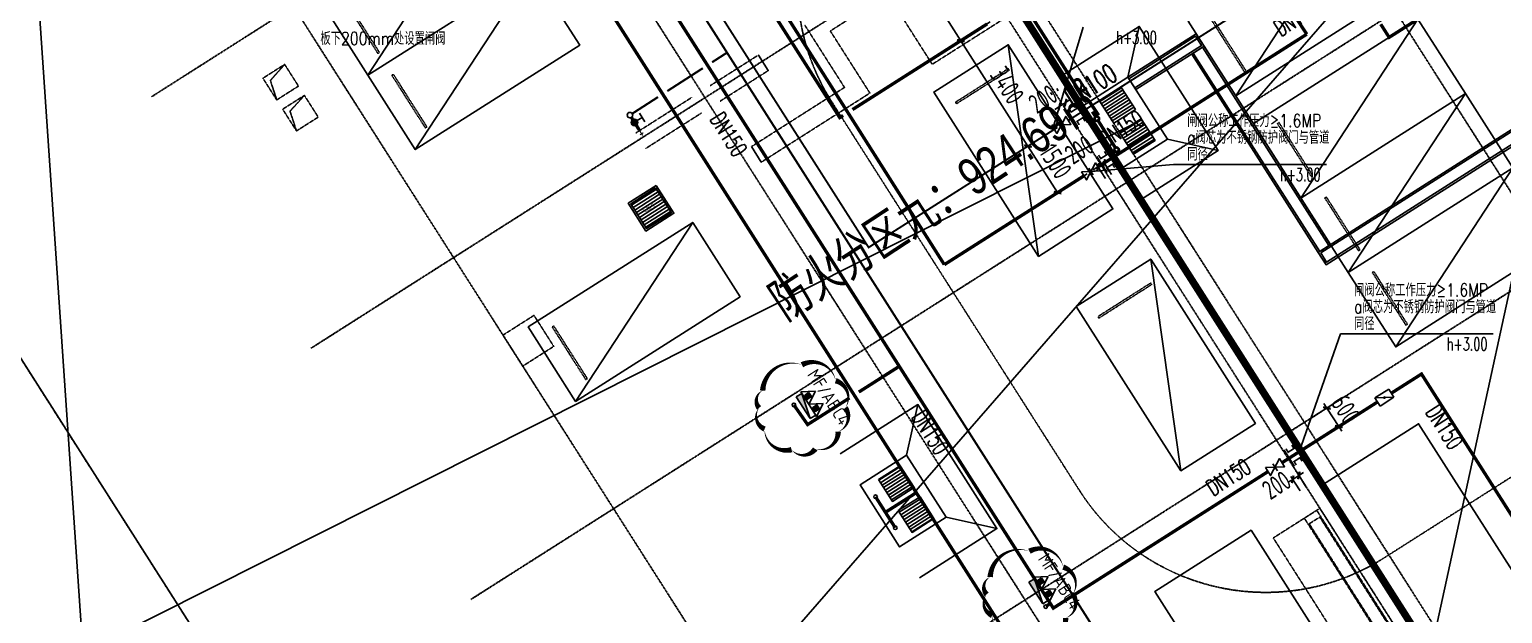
# Model space of a CAD drawing. Extents: x -1466470 to 922624, y -511729 to 590125.
# Drawn here: x -217023 to -176984, y 8589 to 24484 of the extents above; entities that cross this region are included whole.
import ezdxf

# ---------------------------------------------------------------- set-up
doc = ezdxf.new("R2010")
doc.units = 0
doc.header["$LTSCALE"] = 10
doc.header["$MEASUREMENT"] = 0
for name, pattern in [('104-1516 B2核心筒$0$DASH', [0.35, 0.25, -0.1]), ('104-1516 B2核心筒|CENTER', [2, 1.25, -0.25, 0.25, -0.25]), ('X-104 B2平面$0$ACAD_ISO04W100', [30, 24, -3, 0, -3]), ('X-104 B2平面$0$DOTE', [2.42, 2, -0.2, 0.02, -0.2]), ('X-104 B2平面$1$DASH', [0.35, 0.25, -0.1])]:
    doc.linetypes.add(name, pattern=pattern)
for name, color, linetype, plot in [('104-1516 B2核心筒$0$04-不打印_辅助线', 165, 'Continuous', False), ('DIM_MODI', 6, 'Continuous', False), ('X-104 B2平面$0$04-不打印_防火分区', 30, 'Continuous', False), ('X-104 B2平面$0$04-不打印_面积', 5, 'Continuous', False)]:
    doc.layers.add(name, color=color, linetype=linetype, plot=plot)
for name, color, linetype in [('104-1516 B2核心筒$0$A-I_车位', 9, 'Continuous'), ('104-1516 B2核心筒$0$A-I_车位-流线', 127, '104-1516 B2核心筒|CENTER'), ('104-1516 B2核心筒$0$DOOR_FIRE', 220, 'Continuous'), ('EQUIP_消火栓', 7, 'Continuous'), ('EQUIP_消防', 7, 'Continuous'), ('PIPE-中水', 122, 'TG_Z'), ('PIPE-压力废', 31, 'TG_YF'), ('PIPE-消防', 1, 'Continuous'), ('PIPE-给水', 3, 'TG_J'), ('PIPE-通气', 3, 'TG_T'), ('TEXT_消防', 7, 'Continuous'), ('TEXT_通气', 7, 'Continuous'), ('TWT_DIM', 3, 'Continuous'), ('TWT_LEAD', 3, 'Continuous'), ('VALVE_消防', 7, 'Continuous'), ('VALVE_通气', 7, 'Continuous'), ('VPIPE-压力废', 31, 'Continuous'), ('VPIPE-消防', 1, 'Continuous'), ('X-104 B2平面$0$02-TEXT_房间', 7, 'Continuous'), ('X-104 B2平面$0$A-SUR_看线', 231, 'Continuous'), ('X-104 B2平面$0$A_AXIS-轴线', 9, 'X-104 B2平面$0$DOTE'), ('X-104 B2平面$0$M-用地 红线', 20, 'X-104 B2平面$0$ACAD_ISO04W100'), ('X-104 B2平面$0$VPIPE-消防', 1, 'Continuous'), ('X-104 B2平面$0$抗爆隔墙', 151, 'Continuous'), ('X-104 B2平面$0$文字1', 7, 'Continuous'), ('X-104 B2平面$0$看线', 241, 'Continuous'), ('X-104 B2平面$0$集水坑&', 6, 'Continuous'), ('X-104 B2平面$1$集水坑&', 7, 'Continuous'), ('水-管线-给水低', 1, 'Continuous'), ('水-设备-给水', 7, 'Continuous'), ('水-阀门-给水', 7, 'Continuous')]:
    doc.layers.add(name, color=color, linetype=linetype)
doc.layers.get('X-104 B2平面$0$A-SUR_看线').off()
doc.styles.add('_TCH_DIM_T3', font='ROS1', dxfattribs={"width": 0.8, "bigfont": 'JD'})
doc.styles.add('_TWT_PIPEDN', font='SIMPLEX', dxfattribs={"width": 0.8, "height": 3.5, "bigfont": 'HZTXT'})
doc.styles.add('_TWT_SERIAL', font='COMPLEX', dxfattribs={"width": 0.8, "height": 3.5, "bigfont": 'HZTXT'})
doc.styles.get("Standard").update_dxf_attribs({"font": 'gbenor.shx', "bigfont": 'gbcbig.shx'})
doc.styles.add('TG_LINETYPE', font='romans2.shx', dxfattribs={"width": 0.8, "height": 3, "bigfont": 'hzdf2.shx'})
doc.styles.add('X-104 B2平面$0$20150624地库ZL1_t8_t8$0$20150624地库ZL1_t8_t8$0$华通样式', font='ros1.shx', dxfattribs={"width": 0.7, "height": 3.5, "bigfont": 'jd.shx'})
doc.styles.add('X-104 B2平面$0$Arial', font='arial.ttf', dxfattribs={"width": 0.75, "height": 2.5})
doc.linetypes.add('TG_J', pattern='A,2,-0.3,["J",TG_LINETYPE,S=0.1,R=0,X=-0.23,Y=-0.15],0', length=2.3)
doc.linetypes.add('TG_T', pattern='A,2,-0.3,["T",TG_LINETYPE,S=0.1,R=0,X=-0.23,Y=-0.15],0', length=2.3)
doc.linetypes.add('TG_XH', pattern='A,5,-0.6,["XH",TG_LINETYPE,S=0.1,R=0,X=-0.52,Y=-0.15],0', length=5.6)
doc.linetypes.add('TG_YF', pattern='A,2,-0.6,["YF",TG_LINETYPE,S=0.1,R=0,X=-0.52,Y=-0.15],0', length=2.6)
doc.linetypes.add('TG_Z', pattern='A,2,-0.3,["Z",TG_LINETYPE,S=0.1,R=0,X=-0.23,Y=-0.15],0', length=2.3)
doc.dimstyles.new('_TWT_ARCH&&150', dxfattribs={"dimtxt": 525, "dimasz": 150, "dimexe": 375, "dimexo": 450, "dimgap": 150, "dimtad": 1, "dimdec": 0, "dimzin": 0, "dimdsep": 46, "dimtxsty": '_TCH_DIM_T3', "dimblk": 'ARCHTICK', "dimcen": 0.09, "dimclrt": 7, "dimazin": 2, "dimtfac": 1, "dimtdec": 0, "dimtix": 1, "dimtmove": 2, "dimatfit": 3, "dimfxl": 1, "dimtolj": 1, "dimtzin": 0, "dimarcsym": 0})
pattern_1 = [(180, (350, -250), (-7e-15, -79.375), [])]
pattern_2 = [(180, (-432649.534, -553252.195), (-7e-15, -79.375), [])]

# ---------------------------------------------------------------- blocks, each defined once
blk = doc.blocks.new('*U426')
at = {"linetype": '104-1516 B2核心筒$0$DASH'}
for p, q in [((-200, -500), (-200, -100)), ((0, -100), (-200, -100)), ((5000, -100), (5200, -100)), ((5200, -500), (5200, -100)), ((0, -500), (-200, -500)), ((5000, -500), (5200, -500))]:
    blk.add_line(p, q, dxfattribs=at)
blk.add_lwpolyline([(5200, 0), (-200, 0), (-200, -1500), (5200, -1500)], close=True, dxfattribs=at)
for points in [[(5000, -100), (0, -100)], [(0, -100), (0, -500)], [(5000, -130), (0, -130)], [(5000, -100), (5000, -500)], [(5000, -470), (0, -470)], [(5000, -500), (0, -500)]]:
    blk.add_lwpolyline(points, dxfattribs=at)
blk = doc.blocks.new('104-1516 B2核心筒$0$jgfd')
blk.add_lwpolyline([(5300, -1200), (0, -1200), (0, 1200), (5300, 1200), (5300, -1200), (0, 1200)])
at = {"linetype": '104-1516 B2核心筒$0$DASH', "ltscale": 0.001}
blk.add_lwpolyline([(550, -850), (550, 850), (600, 850), (600, -850)], close=True, dxfattribs=at)
blk = doc.blocks.new('104-1516 B2核心筒')
at = {"layer": '104-1516 B2核心筒$0$04-不打印_辅助线'}
for points in [[(11200, 0), (11200, 6400), (14300, 6400), (14300, 0)], [(16600, 0), (16600, 6400), (19700, 6400), (19700, 0)]]:
    blk.add_lwpolyline(points, close=True, dxfattribs=at)
at = {"layer": '104-1516 B2核心筒$0$A-I_车位-流线', "linetype": '104-1516 B2核心筒|CENTER'}
for p, q in [((10949, 9825), (10949, 22350)), ((101186, 3825), (16949, 3825))]:
    blk.add_line(p, q, dxfattribs=at)
at = {"layer": '104-1516 B2核心筒$0$A-I_车位-流线', "linetype": '104-1516 B2核心筒|CENTER', "extrusion": (0, 0, -1)}
for centre, start, end in [((-16949, 22350), 0, 90), ((-16949, 9825), 270, 0)]:
    blk.add_arc(centre, 6000, start, end, dxfattribs=at)
at = {"layer": '104-1516 B2核心筒$0$A-I_车位', "xscale": -1, "rotation": 179.9999976130331}
for p in [(699, 30937), (699, 28537), (699, 20418), (20299, 17800), (20299, 14500), (20299, 12100), (20299, 9700)]:
    blk.add_blockref('104-1516 B2核心筒$0$jgfd', p, dxfattribs=at)
at = {"layer": '104-1516 B2核心筒$0$A-I_车位', "rotation": 269.9999976130331}
for p in [(14631, 21091), (14764, 14092)]:
    blk.add_blockref('104-1516 B2核心筒$0$jgfd', p, dxfattribs=at)
at = {"layer": '104-1516 B2核心筒$0$DOOR_FIRE', "linetype": '104-1516 B2核心筒$0$DASH', "rotation": 269.9999896018064}
blk.add_blockref('*U426', (16200, 5700), dxfattribs=at)
blk = doc.blocks.new('X-104 B2平面$1$12ddddddj')
at = {"layer": 'X-104 B2平面$1$集水坑&', "linetype": 'Continuous'}
h = blk.add_hatch(dxfattribs=at)
h.set_pattern_fill('ANSI31', color=256, scale=50, angle=135)
h.set_pattern_definition(pattern_1)
h.paths.add_polyline_path([(3014056, 294593), (3014756, 294593), (3014756, 293893), (3014056, 293893)])
h.paths.add_polyline_path([(3014056, 293593), (3014756, 293593), (3014756, 292893), (3014056, 292893)])
for points in [[(3015056, 294743), (3013556, 294743), (3013556, 292743), (3015056, 292743)], [(3014056, 294593), (3014756, 294593), (3014756, 293893), (3014056, 293893)], [(3014056, 293593), (3014756, 293593), (3014756, 292893), (3014056, 292893)]]:
    blk.add_lwpolyline(points, close=True, dxfattribs=at)
for centre in [(3013736, 294243), (3013736, 293243)]:
    blk.add_circle(centre, 50, dxfattribs=at)
blk = doc.blocks.new('X-104 B2平面$1$A$C51037562')
at = {"layer": 'X-104 B2平面$1$集水坑&'}
h = blk.add_hatch(dxfattribs=at)
h.set_pattern_fill('ANSI31', color=256, scale=50, angle=135)
h.set_pattern_definition(pattern_2)
h.paths.add_polyline_path([(-850, 850), (-50, 850), (-50, 50), (-850, 50)])
for points in [[(-900, 900), (0, 900), (0, 0), (-900, 0)], [(-850, 850), (-50, 850), (-50, 50), (-850, 50)]]:
    blk.add_lwpolyline(points, close=True, dxfattribs=at)
blk = doc.blocks.new('104 轴线')
for p, q in [((-153945, -56016), (-61764, 2663)), ((-149616, -62863), (-57436, -4184)), ((-149595, -62849), (-57415, -4171)), ((-145267, -69696), (-53086, -11017)), ((-145246, -69682), (-53065, -11004)), ((-140917, -76529), (-48736, -17850)), ((-140896, -76515), (-48715, -17837)), ((-142541, -18490), (-106215, -75556)), ((-149374, -22840), (-113048, -79905)), ((-150133, -23323), (-113808, -80389)), ((-156966, -27673), (-120641, -84738)), ((-163799, -32023), (-127474, -89088))]:
    blk.add_line(p, q)
at = {"layer": 'Defpoints'}
blk.add_lwpolyline([(13135, -2670), (19996, 9914), (18926, 200140), (-165691, 199501, 0.064843), (-234306, 190322, 0.064894), (-298282, 163874), (-300993, 152958), (-177498, -41043), (-162540, -55229), (-143745, -84755), (-123037, -89354), (13135, -2670)], format="xyb", close=True, dxfattribs=at)
blk = doc.blocks.new('X-104 B2平面$0$A$C46881555')
at = {"layer": 'X-104 B2平面$0$VPIPE-消防', "linetype": 'Continuous'}
for centre in [(7257, 20350), (14104, 14865)]:
    blk.add_circle(centre, 50, dxfattribs=at)
blk = doc.blocks.new('X-104 B2平面')
at = {"layer": 'X-104 B2平面$0$04-不打印_防火分区', "linetype": 'X-104 B2平面$1$DASH', "const_width": 200}
blk.add_lwpolyline([(-12701, 50865), (11802, 12373), (11211, 11997), (20932, -3274)], dxfattribs=at)
at = {"layer": 'X-104 B2平面$0$04-不打印_面积', "color": 250}
for points in [[(-42154, 257698), (-16810, -114737), (61547, 245499)], [(31154, 57113), (-56424, -43588), (-73751, -43588)], [(2934, 27887), (-50055, 1206), (-93700, 1206)]]:
    blk.add_lwpolyline(points, dxfattribs=at)
at = {"layer": 'X-104 B2平面$0$M-用地 红线', "ltscale": 0.05}
blk.add_lwpolyline([(143408, 82020), (150269, 94604), (149199, 284830), (-35418, 284191, 0.064843), (-104033, 275012, 0.064894), (-168009, 248564), (-170720, 237648), (-47225, 43647), (-32267, 29461), (-13472, -65), (7236, -4664), (143408, 82020)], format="xyb", close=True, dxfattribs=at)
blk.add_lwpolyline([(143408, 82020), (150269, 94604), (149199, 284830), (-35418, 284191, 0.064843), (-104033, 275012, 0.064894), (-168009, 248564), (-170720, 237648), (-47225, 43647), (-32267, 29461), (-13472, -65), (7236, -4664), (143408, 82020)], format="xyb", close=True, dxfattribs=at)
at = {"layer": 'X-104 B2平面$0$抗爆隔墙', "linetype": 'X-104 B2平面$1$DASH'}
for p, q in [((-4841, 28928), (-5915, 30615)), ((-4151, 28774), (-5225, 30462)), ((-8487, 28975), (-7179, 29807)), ((-8218, 28553), (-6911, 29385)), ((-7370, 27314), (-4840, 28925)), ((-10511, 27686), (-8993, 28652)), ((-7102, 26892), (-4149, 28772)), ((-10243, 27264), (-8724, 28231))]:
    blk.add_line(p, q, dxfattribs=at)
at = {"layer": 'X-104 B2平面$0$抗爆隔墙'}
for p, q in [((-6911, 29385), (-7179, 29807)), ((-7102, 26892), (-7370, 27314))]:
    blk.add_line(p, q, dxfattribs=at)
at = {"layer": 'X-104 B2平面$0$抗爆隔墙', "linetype": 'X-104 B2平面$1$DASH'}
blk.add_lwpolyline([(-3212, 32607), (-2821, 31992), (-5225, 30462)], dxfattribs=at)
at = {"layer": 'X-104 B2平面$0$看线'}
for p, q in [((2864, 29206), (4720, 30387)), ((3079, 28869), (4935, 30050))]:
    blk.add_line(p, q, dxfattribs=at)
at = {"layer": 'X-104 B2平面$0$看线', "linetype": 'X-104 B2平面$1$DASH'}
for points in [[(-20647, 29176), (-20056, 29552), (-19681, 28962), (-20271, 28586)], [(-20110, 28333), (-19519, 28709), (-19144, 28118), (-19734, 27742)]]:
    blk.add_lwpolyline(points, close=True, dxfattribs=at)
for points in [[(-20271, 28586), (-20444, 29116), (-20056, 29552)], [(-19734, 27742), (-19911, 28279), (-19519, 28709)]]:
    blk.add_lwpolyline(points, dxfattribs=at)
at = {"layer": 'X-104 B2平面$1$集水坑&', "linetype": 'Continuous'}
for p, q in [((2864, 29206), (3171, 30587)), ((3938, 27519), (5319, 27213)), ((-3151, 18917), (-2844, 20297)), ((-2077, 17230), (-696, 16923))]:
    blk.add_line(p, q, dxfattribs=at)
at = {"layer": 'X-104 B2平面$1$集水坑&'}
for points in [[(8034, 24436), (59071, 56925), (59286, 56587), (8249, 24099)], [(8103, 24421), (59056, 56856), (59217, 56603), (8264, 24168)], [(2864, 29206), (4720, 30387), (4935, 30050), (3079, 28869)], [(2891, 29164), (4704, 30318), (4866, 30065), (3052, 28911)], [(4935, 30050), (8371, 24651), (8034, 24436), (4597, 29835)], [(4892, 30023), (8329, 24624), (8076, 24463), (4639, 29862)]]:
    blk.add_lwpolyline(points, close=True, dxfattribs=at)
at = {"layer": 'X-104 B2平面$1$集水坑&', "linetype": 'X-104 B2平面$1$DASH'}
blk.add_lwpolyline([(-3260, 30820), (-2455, 29555), (-346, 30897), (-1151, 32163)], close=True, dxfattribs=at)
at = {"layer": 'X-104 B2平面$1$集水坑&', "linetype": 'Continuous'}
for points in [[(1062, 29245), (3171, 30587), (5319, 27213), (3210, 25870)], [(-4953, 18955), (-2844, 20297), (-696, 16923), (-2805, 15580)]]:
    blk.add_lwpolyline(points, dxfattribs=at)
at = {"layer": 'X-104 B2平面$1$集水坑&', "linetype": 'X-104 B2平面$1$DASH'}
blk.add_lwpolyline([(-13279, 22723), (-12742, 21879), (-13585, 21342), (-14122, 22186), (-13279, 22723)], dxfattribs=at)
at = {"rotation": 32.47920826362237}
blk.add_blockref('104-1516 B2核心筒', (-2417, 3796), dxfattribs=at)
at = {"layer": 'X-104 B2平面$0$A-SUR_看线'}
blk.add_blockref('X-104 B2平面$0$A$C46881555', (-13472, -65), dxfattribs=at)
at = {"layer": 'X-104 B2平面$0$A_AXIS-轴线', "rotation": 7.045863037328646e-07}
blk.add_blockref('104 轴线', (130274, 84690), dxfattribs=at)
at = {"layer": 'X-104 B2平面$1$集水坑&', "linetype": 'Continuous'}
for p, rotation in [((-2382322, -1838500), 32.47918994318312), ((-2388336, -1848791), 32.47922345599425)]:
    blk.add_blockref('X-104 B2平面$1$12ddddddj', p, dxfattribs=dict(at, rotation=rotation))
at = {"layer": 'X-104 B2平面$1$集水坑&', "xscale": -1, "rotation": 32.47921582263423}
blk.add_blockref('X-104 B2平面$1$A$C51037562', (-10235, 25017), dxfattribs=at)
at = {"layer": 'X-104 B2平面$0$02-TEXT_房间', "color": 1, "style": 'X-104 B2平面$0$Arial', "width": 0.75}
blk.add_text('防火分区九：924.69㎡', height=1000, rotation=33.3167, dxfattribs=at).set_placement((-6452, 22566))
blk = doc.blocks.new('X-104 B2平面$0$A$C51037562')
at = {"layer": 'X-104 B2平面$0$集水坑&'}
h = blk.add_hatch(dxfattribs=at)
h.set_pattern_fill('ANSI31', color=256, scale=50, angle=135)
h.set_pattern_definition(pattern_2)
h.paths.add_polyline_path([(-850, 850), (-50, 850), (-50, 50), (-850, 50)])
for points in [[(-900, 900), (0, 900), (0, 0), (-900, 0)], [(-850, 850), (-50, 850), (-50, 50), (-850, 50)]]:
    blk.add_lwpolyline(points, close=True, dxfattribs=at)
at = {"layer": 'X-104 B2平面$0$文字1', "style": 'X-104 B2平面$0$20150624地库ZL1_t8_t8$0$20150624地库ZL1_t8_t8$0$华通样式', "width": 0.7}
blk.add_text('JSK2', height=175, dxfattribs=at).set_placement((-608, 407))
blk = doc.blocks.new('X-104 B2平面$0$12ddddddj')
at = {"layer": 'X-104 B2平面$0$集水坑&', "linetype": 'Continuous'}
h = blk.add_hatch(dxfattribs=at)
h.set_pattern_fill('ANSI31', color=256, scale=50, angle=135)
h.set_pattern_definition(pattern_1)
h.paths.add_polyline_path([(3014056, 294593), (3014756, 294593), (3014756, 293893), (3014056, 293893)])
h.paths.add_polyline_path([(3014056, 293593), (3014756, 293593), (3014756, 292893), (3014056, 292893)])
for points in [[(3015056, 294743), (3013556, 294743), (3013556, 292743), (3015056, 292743)], [(3014056, 294593), (3014756, 294593), (3014756, 293893), (3014056, 293893)], [(3014056, 293593), (3014756, 293593), (3014756, 292893), (3014056, 292893)]]:
    blk.add_lwpolyline(points, close=True, dxfattribs=at)
for centre in [(3013736, 294243), (3013736, 293243)]:
    blk.add_circle(centre, 50, dxfattribs=at)
blk = doc.blocks.new('$TWTSYS$00000546')
h = blk.add_hatch()
h.set_pattern_fill('ANSI31', color=256, scale=200, style=0)
h.set_pattern_definition([(45, (-38543.802, -6670.83), (-17.67767, 17.67767), [])])
h.paths.add_polyline_path([(-65, 174), (65, 174), (65, 44), (-65, 44)])
for points in [[(0, 344), (-198, 0), (198, 0)], [(-65, 174), (65, 174), (65, 44), (-65, 44)]]:
    blk.add_lwpolyline(points, close=True)
blk = doc.blocks.new('$VALVE$00000497')
for p, q in [((78, 138), (-78, 138)), ((0, 50), (0, 138))]:
    blk.add_line(p, q)
at = {"const_width": 49.6}
blk.add_lwpolyline([(25, 0, 1), (-25, 0, 1)], format="xyb", close=True, dxfattribs=at)
blk.add_circle((0, 0), 50)
blk = doc.blocks.new('$TwtSys$00000320')
at = {"const_width": 20}
for points in [[(0, 0), (0, -121)], [(-37, -83), (37, -83)]]:
    blk.add_lwpolyline(points, dxfattribs=at)
blk = doc.blocks.new('$TwtSys$00000434')
for p, q in [((-0.5, 0.5), (-0.5, -0.5)), ((-0.5, -0.5), (0.5, 0.5)), ((0.5, 0.5), (-0.5, 0.5)), ((0.5, -0.5), (0.5, 0.5)), ((-0.5, -0.5), (0.5, -0.5))]:
    blk.add_line(p, q)
blk.add_solid([(0.5, -0.5), (0.5, 0.5), (-0.5, -0.5)])
blk = doc.blocks.new('$VALVE$00000549')
at = {"const_width": 30}
for points in [[(-290, -176), (-290, 176)], [(40, 101), (-210, 101), (-210, 176)], [(40, 101), (40, 176)], [(40, 101), (290, 101), (290, 176)], [(-210, -174), (-210, -99), (40, -99)], [(40, -174), (40, -99)], [(290, -174), (290, -99), (40, -99)]]:
    blk.add_lwpolyline(points, dxfattribs=at)
blk = doc.blocks.new('$VALVE$00000296')
for points in [[(-125, 72), (-125, -72), (125, 72), (125, -72), (-125, 72)], [(0, 60), (0, -64)]]:
    blk.add_lwpolyline(points)
for p in [(-125, 0), (125, 0)]:
    blk.add_point(p)
blk = doc.blocks.new('_ArchTick')
at = {"color": 0, "linetype": 'ByBlock', "const_width": 0.4}
blk.add_lwpolyline([(-0.5, -0.5), (0.5, 0.5)], dxfattribs=at)
blk = doc.blocks.new('*D96')
at = {"layer": 'Defpoints', "color": 0, "transparency": 16777216}
for p in [(-191829, 26975), (-190527, 24929), (-191708, 24177)]:
    blk.add_point(p, dxfattribs=at)
at = {"layer": 'TWT_DIM', "color": 0, "lineweight": -2, "transparency": 16777216}
for p, q in [((-192209, 26733), (-193327, 26021)), ((-193010, 26223), (-191708, 24177)), ((-190907, 24688), (-192025, 23976))]:
    blk.add_line(p, q, dxfattribs=at)
at = {"layer": 'TWT_DIM', "color": 0, "lineweight": -2, "transparency": 16777216, "xscale": 150, "yscale": 150, "zscale": 150}
for p, rotation in [((-193010, 26223), 122.4792280941223), ((-191708, 24177), 302.4792280941223)]:
    blk.add_blockref('_ArchTick', p, dxfattribs=dict(at, rotation=rotation))
at = {"layer": 'TWT_DIM', "color": 7, "transparency": 16777216, "insert": (-192011, 25422), "char_height": 525, "attachment_point": 5, "rotation": 302.4792, "style": '_TCH_DIM_T3'}
blk.add_mtext('\\A1;2425', dxfattribs=at)
blk = doc.blocks.new('*D97')
at = {"layer": 'Defpoints', "color": 0, "transparency": 16777216}
for p in [(-190527, 24929), (-188702, 22061), (-189883, 21309)]:
    blk.add_point(p, dxfattribs=at)
at = {"layer": 'TWT_DIM', "color": 0, "lineweight": -2, "transparency": 16777216}
for p, q in [((-190907, 24688), (-192025, 23976)), ((-191708, 24177), (-189883, 21309)), ((-189081, 21819), (-190199, 21108))]:
    blk.add_line(p, q, dxfattribs=at)
at = {"layer": 'TWT_DIM', "color": 0, "lineweight": -2, "transparency": 16777216, "xscale": 150, "yscale": 150, "zscale": 150}
for p, rotation in [((-191708, 24177), 122.4792280941224), ((-189883, 21309), 302.4792280941224)]:
    blk.add_blockref('_ArchTick', p, dxfattribs=dict(at, rotation=rotation))
at = {"layer": 'TWT_DIM', "color": 7, "transparency": 16777216, "insert": (-190448, 22965), "char_height": 525, "attachment_point": 5, "rotation": 302.4792, "style": '_TCH_DIM_T3'}
blk.add_mtext('\\A1;3400', dxfattribs=at)
blk = doc.blocks.new('*D98')
at = {"layer": 'Defpoints', "color": 0, "transparency": 16777216}
for p in [(-188702, 22061), (-187896, 20795), (-189077, 20044)]:
    blk.add_point(p, dxfattribs=at)
at = {"layer": 'TWT_DIM', "color": 0, "lineweight": -2, "transparency": 16777216}
for p, q in [((-189081, 21819), (-190199, 21108)), ((-189883, 21309), (-189077, 20044)), ((-188276, 20554), (-189393, 19842))]:
    blk.add_line(p, q, dxfattribs=at)
at = {"layer": 'TWT_DIM', "color": 0, "lineweight": -2, "transparency": 16777216, "xscale": 150, "yscale": 150, "zscale": 150}
for p, rotation in [((-189883, 21309), 122.4792280941225), ((-189077, 20044), 302.4792280941225)]:
    blk.add_blockref('_ArchTick', p, dxfattribs=dict(at, rotation=rotation))
at = {"layer": 'TWT_DIM', "color": 7, "transparency": 16777216, "insert": (-189132, 20898), "char_height": 525, "attachment_point": 5, "rotation": 302.4792, "style": '_TCH_DIM_T3'}
blk.add_mtext('\\A1;1500', dxfattribs=at)
blk = doc.blocks.new('$VALVE$00000316')
for p, q in [((-125, 72), (125, -72)), ((-125, 72), (-125, -72)), ((-125, 72), (125, 72)), ((125, 72), (125, -72)), ((-125, -72), (125, -72))]:
    blk.add_line(p, q)
at = {"const_width": 21.1}
blk.add_lwpolyline([(-11, 0, 1), (11, 0, 1)], format="xyb", close=True, dxfattribs=at)
for p in [(-125, 0), (125, 0)]:
    blk.add_point(p)
at = {"color": 7, "flags": 9}
for tag in ['XSIZE', 'YSIZE']:
    blk.add_attdef(tag, (0, 0), '', height=0.5, dxfattribs=at)
blk = doc.blocks.new('*D151')
at = {"layer": 'Defpoints', "color": 0, "transparency": 16777216}
for p in [(-188859, 22494), (-188859, 22494), (-189028, 22387)]:
    blk.add_point(p, dxfattribs=at)
at = {"layer": 'TWT_DIM', "color": 0, "lineweight": -2, "transparency": 16777216}
for p, q in [((-189101, 22874), (-189060, 22811)), ((-189269, 22766), (-189229, 22703)), ((-189028, 22387), (-188859, 22494)), ((-188859, 22494), (-188732, 22575)), ((-189028, 22387), (-189154, 22306))]:
    blk.add_line(p, q, dxfattribs=at)
at = {"layer": 'TWT_DIM', "color": 0, "lineweight": -2, "transparency": 16777216, "xscale": 150, "yscale": 150, "zscale": 150}
for p, rotation in [((-189028, 22387), 32.47920826364504), ((-188859, 22494), 212.4792082636451)]:
    blk.add_blockref('_ArchTick', p, dxfattribs=dict(at, rotation=rotation))
at = {"layer": 'TWT_DIM', "color": 7, "transparency": 16777216, "insert": (-189476, 22591), "char_height": 525, "attachment_point": 5, "rotation": 32.4792, "style": '_TCH_DIM_T3'}
blk.add_mtext('\\A1;200', dxfattribs=at)
blk = doc.blocks.new('*D152')
at = {"layer": 'Defpoints', "color": 0, "transparency": 16777216}
for p in [(-188085, 21279), (-188254, 21172), (-187812, 20849)]:
    blk.add_point(p, dxfattribs=at)
at = {"layer": 'TWT_DIM', "color": 0, "lineweight": -2, "transparency": 16777216}
for p, q in [((-187980, 20742), (-187812, 20849)), ((-187843, 20899), (-187610, 20533)), ((-187812, 20849), (-187685, 20930)), ((-187980, 20742), (-188107, 20661)), ((-188012, 20792), (-187779, 20425))]:
    blk.add_line(p, q, dxfattribs=at)
at = {"layer": 'TWT_DIM', "color": 0, "lineweight": -2, "transparency": 16777216, "xscale": 150, "yscale": 150, "zscale": 150}
for p, rotation in [((-187980, 20742), 32.47791922598011), ((-187812, 20849), 212.4779192259802)]:
    blk.add_blockref('_ArchTick', p, dxfattribs=dict(at, rotation=rotation))
at = {"layer": 'TWT_DIM', "color": 7, "transparency": 16777216, "insert": (-188492, 21209), "char_height": 525, "attachment_point": 5, "rotation": 32.4779, "style": '_TCH_DIM_T3'}
blk.add_mtext('\\A1;200', dxfattribs=at)
blk = doc.blocks.new('*D153')
at = {"layer": 'Defpoints', "color": 0, "transparency": 16777216}
for p in [(-182977, 12695), (-182808, 12802), (-182519, 12348)]:
    blk.add_point(p, dxfattribs=at)
at = {"layer": 'TWT_DIM', "color": 0, "lineweight": -2, "transparency": 16777216}
for p, q in [((-182566, 12423), (-182318, 12032)), ((-182519, 12348), (-182392, 12429)), ((-182688, 12241), (-182814, 12160)), ((-182735, 12315), (-182486, 11925)), ((-182688, 12241), (-182519, 12348))]:
    blk.add_line(p, q, dxfattribs=at)
at = {"layer": 'TWT_DIM', "color": 0, "lineweight": -2, "transparency": 16777216, "xscale": 150, "yscale": 150, "zscale": 150}
for p, rotation in [((-182519, 12348), 212.4792089628446), ((-182688, 12241), 32.47920896284462)]:
    blk.add_blockref('_ArchTick', p, dxfattribs=dict(at, rotation=rotation))
at = {"layer": 'TWT_DIM', "color": 7, "transparency": 16777216, "insert": (-183128, 12084), "char_height": 525, "attachment_point": 5, "rotation": 32.4792, "style": '_TCH_DIM_T3'}
blk.add_mtext('\\A1;200', dxfattribs=at)
blk = doc.blocks.new('*D156')
at = {"layer": 'Defpoints', "color": 0, "transparency": 16777216}
for p in [(-182641, 13620), (-181435, 13676), (-182319, 13114)]:
    blk.add_point(p, dxfattribs=at)
at = {"layer": 'TWT_DIM', "color": 0, "lineweight": -2, "transparency": 16777216}
for p, q in [((-182261, 13862), (-181441, 14384)), ((-181757, 14182), (-181838, 14309)), ((-181757, 14182), (-181435, 13676)), ((-181939, 13355), (-181119, 13878)), ((-181435, 13676), (-181354, 13550))]:
    blk.add_line(p, q, dxfattribs=at)
at = {"layer": 'TWT_DIM', "color": 0, "lineweight": -2, "transparency": 16777216, "xscale": 150, "yscale": 150, "zscale": 150}
for p, rotation in [((-181757, 14182), 302.4792089682064), ((-181435, 13676), 122.4792089682064)]:
    blk.add_blockref('_ArchTick', p, dxfattribs=dict(at, rotation=rotation))
at = {"layer": 'TWT_DIM', "color": 7, "transparency": 16777216, "insert": (-181248, 14151), "char_height": 525, "attachment_point": 5, "rotation": 302.4792, "style": '_TCH_DIM_T3'}
blk.add_mtext('\\A1;600', dxfattribs=at)

msp = doc.modelspace()

# ---------------------------------------------------------------- hatches: boundary and pattern name
at = {"layer": 'PIPE-中水'}
for points in [[(-180066.1, 24268.1), (-180104, 24243.9), (-180079.9, 24205.9)], [(-180066.1, 24268.1), (-180041.9, 24230.1), (-180079.9, 24205.9)]]:
    msp.add_hatch(color=256, dxfattribs=at).paths.add_polyline_path(points)
at = {"layer": 'PIPE-消防', "linetype": 'TG_XH'}
for points in [[(-179186.4, 15107.7), (-179210.6, 15145.6), (-179172.6, 15169.8)], [(-179186.4, 15107.7), (-179148.4, 15131.8), (-179172.6, 15169.8)], [(-195871.8, 13731.7), (-195908.7, 13705.9), (-195884, 13670.6)], [(-195871.8, 13731.7), (-195847.7, 13693.7), (-195884, 13670.6)], [(-189194.7, 8736.8), (-189170.5, 8698.8), (-189208.5, 8674.6)]]:
    msp.add_hatch(color=256, dxfattribs=at).paths.add_polyline_path(points)
at = {"layer": 'PIPE-消防'}
msp.add_hatch(color=256, dxfattribs=at).paths.add_polyline_path([(-189194.7, 8736.8), (-189232.7, 8712.6), (-189208.5, 8674.6)])
at = {"layer": 'PIPE-给水'}
for points in [[(-194998.4, 22083.1), (-195036.3, 22058.9), (-195012.2, 22021)], [(-194998.4, 22083.1), (-194974.2, 22045.1), (-195012.2, 22021)]]:
    msp.add_hatch(color=256, dxfattribs=at).paths.add_polyline_path(points)
at = {"layer": 'PIPE-通气'}
for points in [[(-194214.1, 18551.9), (-194236.2, 18537.8), (-194222.1, 18515.7)], [(-194214.1, 18551.9), (-194200, 18529.8), (-194222.1, 18515.7)]]:
    msp.add_hatch(color=256, dxfattribs=at).paths.add_polyline_path(points)

# ---------------------------------------------------------------- linework, layer by layer
at = {"layer": 'DIM_MODI'}
for points in [[(-194846.6, 14185.8, 0, 150, 0.5), (-195109.1, 14925.2, 0, 150, 0.5), (-196027.3, 15358.4, 0, 150, 0.5), (-197093.5, 14656.1, 0, 150, 0.5), (-197191.9, 14185.8, 0, 150, 0.5), (-197041.7, 13611.6, 0, 150, 0.5), (-196308.3, 13049.3, 0, 150, 0.5), (-195666.8, 13067.4, 0, 150, 0.5), (-195040.5, 13539.9, 0, 150, 0.5)], [(-188662.8, 9112.5, 0, 150, 0.5), (-188925.3, 9851.9, 0, 150, 0.5), (-189843.5, 10285.1, 0, 150, 0.5), (-190909.6, 9582.8, 0, 150, 0.5), (-191008.1, 9112.5, 0, 150, 0.5), (-190857.9, 8538.3, 0, 150, 0.5), (-190124.4, 7976, 0, 150, 0.5), (-189483, 7994.1, 0, 150, 0.5), (-188856.7, 8466.6, 0, 150, 0.5)]]:
    msp.add_lwpolyline(points, format="xyseb", close=True, dxfattribs=at)
at = {"layer": 'PIPE-中水', "ltscale": 1.5, "const_width": 90}
for points in [[(-180066.1, 24268.1), (-166016.1, 33211.7)], [(-180066.1, 24268.1), (-180294.3, 24626.6)]]:
    msp.add_lwpolyline(points, dxfattribs=at)
at = {"layer": 'PIPE-压力废', "linetype": 'TG_YF', "ltscale": 1.5, "const_width": 90}
msp.add_lwpolyline([(-204867.8, 30682.8), (-192917.9, 11878)], dxfattribs=at)
at = {"layer": 'PIPE-压力废', "linetype": 'Continuous', "ltscale": 1.5, "const_width": 90}
for points in [[(-188292.9, 22499), (-189957.5, 25114.1)], [(-188051.1, 22119.1), (-188131.8, 22245.9)], [(-187514.1, 21275.5), (-187970.5, 21992.5)], [(-194026.2, 11766.2), (-193757.7, 11344.4)], [(-193757.7, 11344.4), (-192917.9, 11878)], [(-193757.7, 11344.4), (-193489.2, 10922.6)]]:
    msp.add_lwpolyline(points, dxfattribs=at)
at = {"layer": 'PIPE-压力废', "ltscale": 1.5, "const_width": 90}
msp.add_lwpolyline([(-192917.9, 11878), (-187727.1, 3709.4)], dxfattribs=at)
at = {"layer": 'PIPE-消防', "linetype": 'TG_XH', "ltscale": 1.5, "const_width": 90}
for points in [[(-192156.5, 18083.6), (-204467.5, 37517.1)], [(-186610.8, 30909.7), (-182305.1, 24354.2)], [(-193381, 15316.5), (-202294.7, 29326.5)], [(-187980.4, 20741.8), (-182305.1, 24354.2)], [(-182305.1, 24354.2), (-182303.6, 24355.2)], [(-192156.5, 18083.6), (-188360, 20500.1)], [(-192156.8, 18083.4), (-192156.5, 18083.6)], [(-194480.6, 14616.8), (-193381, 15316.5)], [(-193381, 15316.5), (-193355.1, 15333)], [(-189610.1, 9389.6), (-193381, 15316.5)], [(-180004.3, 14587), (-179186.4, 15107.7)], [(-176215.6, 10438.4), (-179186.4, 15107.7)], [(-195871.8, 13731.7), (-194733.8, 14455.8)], [(-195871.8, 13731.7), (-196245.4, 14265.4)], [(-182976.6, 12695), (-180383.4, 14345.7)], [(-189194.7, 8736.8), (-183356.3, 12453.3)], [(-189610.3, 9389.4), (-189610.1, 9389.6)], [(-189276.6, 8865.4), (-189398.1, 8780.1)]]:
    msp.add_lwpolyline(points, dxfattribs=at)
at = {"layer": 'PIPE-消防', "ltscale": 1.5, "const_width": 90}
for points in [[(-189276.6, 8865.4), (-189610.1, 9389.6)], [(-189194.7, 8736.8), (-189276.6, 8865.4)]]:
    msp.add_lwpolyline(points, dxfattribs=at)
at = {"layer": 'PIPE-给水', "linetype": 'TG_J', "const_width": 60}
for points in [[(-203118.9, 31796), (-198062.4, 23852.5)], [(-198062.4, 23852.5), (-187257.8, 6879.1)]]:
    msp.add_lwpolyline(points, dxfattribs=at)
at = {"layer": 'PIPE-给水', "ltscale": 1.5, "const_width": 90}
msp.add_lwpolyline([(-200525.9, 30766.5), (-194998.4, 22083.1)], dxfattribs=at)
at = {"layer": 'PIPE-给水', "ltscale": 1.65, "const_width": 90}
for points in [[(-194652.2, 22303.4), (-190991.3, 24633.8)], [(-194998.4, 22083.1), (-194905.3, 22142.3)]]:
    msp.add_lwpolyline(points, dxfattribs=at)
at = {"layer": 'PIPE-给水', "linetype": 'Continuous', "const_width": 60}
for points in [[(-198062.4, 23852.5), (-198467.9, 23591.2)], [(-198720.2, 23428.8), (-199685.3, 22807.1)], [(-199937.5, 22644.7), (-200659.6, 22179.6)]]:
    msp.add_lwpolyline(points, dxfattribs=at)
at = {"layer": 'PIPE-通气', "ltscale": 1.5, "const_width": 52.5}
for points in [[(-202862, 32137.4), (-194214.1, 18551.9)], [(-188786, 22007.3), (-183255.4, 25527.8)], [(-194214.1, 18551.9), (-189165.6, 21765.6)]]:
    msp.add_lwpolyline(points, dxfattribs=at)
at = {"layer": 'TWT_LEAD'}
for p, q in [((-189225.5, 21727.4), (-188385.4, 24543.8)), ((-188168.6, 20618.4), (-185927, 20811.2)), ((-188168.6, 20618.4), (-185927, 20811.2)), ((-185927, 20811.2), (-181768.9, 20811.2)), ((-182507.6, 12993.5), (-181392.5, 16201.9)), ((-182507.6, 12993.5), (-181392.5, 16201.9)), ((-181392.5, 16201.9), (-177234.3, 16201.9))]:
    msp.add_line(p, q, dxfattribs=at)
msp.add_lwpolyline([(-185927, 20811.2), (-188168.6, 20618.4)], dxfattribs=at)
at = {"layer": 'VPIPE-压力废', "linetype": 'Continuous'}
for centre in [(-188010.8, 22055.8), (-187473.8, 21212.2)]:
    msp.add_circle(centre, 75, dxfattribs=at)
at = {"layer": 'VPIPE-消防', "linetype": 'Continuous'}
for centre in [(-196245.4, 14265.4), (-189398.1, 8780.1)]:
    msp.add_circle(centre, 50, dxfattribs=at)
at = {"layer": '水-管线-给水低', "linetype": 'Continuous', "ltscale": 1.5, "const_width": 90}
msp.add_lwpolyline([(-200661.9, 22088.9), (-200450, 21750)], dxfattribs=at)
at = {"layer": '水-管线-给水低', "linetype": 'Continuous'}
msp.add_circle((-200701.6, 22152.5), 75, dxfattribs=at)

# ---------------------------------------------------------------- block references
msp.add_blockref('X-104 B2平面', (-190030.1, -6020))
at = {"layer": 'EQUIP_消火栓', "xscale": 700, "yscale": -180, "zscale": 700, "rotation": 122.7683213823448}
for p in [(-195917.5, 14237.3), (-189593.5, 9194.7)]:
    msp.add_blockref('$TwtSys$00000434', p, dxfattribs=at)
at = {"layer": 'EQUIP_消防', "rotation": 302.7683213823448}
for p in [(-195949.2, 14452.8), (-195734.4, 14119.2), (-189625.2, 9410.2), (-189410.5, 9076.5)]:
    msp.add_blockref('$TWTSYS$00000546', p, dxfattribs=at)
at = {"layer": 'VALVE_消防', "xscale": 1.8, "yscale": 1.8, "zscale": 1.8}
for name, p, rotation in [('$VALVE$00000296', (-188170.2, 20621), 32.47791922597984), ('$VALVE$00000316', (-180193.8, 14466.4), 32.47920896284685), ('$VALVE$00000296', (-183166.4, 12574.1), 32.47920896284685)]:
    msp.add_blockref(name, p, dxfattribs=dict(at, rotation=rotation))
at = {"layer": 'VALVE_通气'}
for name, p, xscale, yscale, zscale, rotation in [('$VALVE$00000549', (-188495.3, 22192.3), 0.75, 1.5, 0.75, 32.47920826364635), ('$VALVE$00000296', (-188975.8, 21886.4), 1.8, 1.8, 1.8, 32.47920826364635), ('$VALVE$00000549', (-187689.7, 20926.8), 0.75, 1.5, 0.75, 32.47791922597987), ('$VALVE$00000549', (-182597, 12936.6), 0.75, 1.5, 0.75, 32.47920896284685)]:
    msp.add_blockref(name, p, dxfattribs=dict(at, xscale=xscale, yscale=yscale, zscale=zscale, rotation=rotation))
at = {"layer": 'X-104 B2平面$0$集水坑&', "linetype": 'Continuous'}
for p, rotation in [((-2572351.8, -1844519.5), 32.47918994318312), ((-2578366.1, -1854810.6), 32.47922345599425)]:
    msp.add_blockref('X-104 B2平面$0$12ddddddj', p, dxfattribs=dict(at, rotation=rotation))
at = {"layer": 'X-104 B2平面$0$集水坑&', "xscale": -1, "rotation": 32.47921582263423}
msp.add_blockref('X-104 B2平面$0$A$C51037562', (-200264.9, 18997), dxfattribs=at)
at = {"layer": '水-设备-给水', "xscale": 1.5, "yscale": 1.5, "zscale": 1.5, "rotation": 32.01380127646564}
msp.add_blockref('$TwtSys$00000320', (-200450, 21750), dxfattribs=at)
at = {"layer": '水-阀门-给水', "xscale": 1.8, "yscale": 1.8, "zscale": 1.8, "rotation": 302.0138012764656}
msp.add_blockref('$VALVE$00000497', (-200578, 21954.8), dxfattribs=at)

# ---------------------------------------------------------------- texts
at = {"layer": 'TEXT_消防', "linetype": 'TG_XH', "style": '_TWT_PIPEDN', "width": 0.64}
for rotation, p in [(32.47792, (-183007.3, 24271.5)), (302.46612, (-198550.5, 22046)), (32.47792, (-187753.2, 21250.6)), (302.46612, (-193064.2, 13934.2)), (302.46612, (-179094.5, 14078.8)), (32.47921, (-184849.3, 11769.6))]:
    msp.add_text('DN150', height=450, rotation=rotation, dxfattribs=at).set_placement(p)
at = {"layer": 'TEXT_消防'}
for p in [(-195898.4, 15092.3), (-189622.5, 10078.2)]:
    msp.add_text('MF/ABC4', height=350, rotation=302.76832, dxfattribs=at).set_placement(p)
at = {"layer": 'TEXT_通气', "style": '_TWT_PIPEDN', "width": 0.64}
msp.add_text('DN100', height=525, rotation=32.47921, dxfattribs=at).set_placement((-188657.1, 22342.4))
at = {"layer": 'TWT_LEAD', "color": 7, "style": '_TWT_SERIAL'}
for s, width, p in [('板下200mm处设置闸阀', 0.8, (-209115.1, 24063.5)), ('h+3.00', 0.64, (-187484.1, 24088.8)), ('闸阀公称工作压力≥1.6MP', 0.8, (-185555.5, 21826.2)), ('a阀芯为不锈钢防护阀门与管道', 0.8, (-185555.5, 21371.2)), ('同径', 0.8, (-185555.5, 20916.2)), ('h+3.00', 0.64, (-183033.5, 20356.2)), ('闸阀公称工作压力≥1.6MP', 0.8, (-181020.9, 17216.9)), ('a阀芯为不锈钢防护阀门与管道', 0.8, (-181020.9, 16761.9)), ('同径', 0.8, (-181020.9, 16306.9)), ('h+3.00', 0.64, (-178499, 15746.9))]:
    msp.add_text(s, height=350, dxfattribs=dict(at, width=width)).set_placement(p)

# ---------------------------------------------------------------- dimensions: what is measured, and where the dimension line sits
at = {"layer": 'TWT_DIM'}
for p1, p2, distance, text, picture, middle in [((-191829.4, 26974.6), (-190527.4, 24929.2), -1400, '2425', '*D96', (-192011.4, 25421.6)), ((-190527.4, 24929.2), (-188701.6, 22061), -1400, '3400', '*D97', (-190447.5, 22964.8)), ((-188701.6, 22061), (-187896, 20795.5), -1400, '1500', '*D98', (-189131.9, 20897.9)), ((-182640.8, 13620), (-182318.6, 13113.8), 1047.6, '600', '*D156', (-181248, 14150.9))]:
    dim = msp.add_aligned_dim(p1=p1, p2=p2, distance=distance, text=text, dimstyle='_TWT_ARCH&&150', dxfattribs=at)
    dim.commit()
    dim.dimension.update_dxf_attribs({"geometry": picture, "text_midpoint": middle})
for base, p1, p2, angle, picture, middle in [((-188858.9, 22494.3), (-189027.6, 22386.9), (-188858.9, 22494.3), 32.47921, '*D151', (-189475.7, 22590.6)), ((-187811.6, 20849.3), (-188254, 21171.5), (-188085.1, 21279), 32.47792, '*D152', (-188492.1, 21208.5)), ((-182518.9, 12348.3), (-182976.6, 12695), (-182807.9, 12802.3), 32.47921, '*D153', (-183128.1, 12083.5))]:
    dim = msp.add_linear_dim(base=base, p1=p1, p2=p2, angle=angle, text='200', dimstyle='_TWT_ARCH&&150', dxfattribs=at)
    dim.commit()
    dim.dimension.update_dxf_attribs({"geometry": picture, "text_midpoint": middle, "dimtype": 161})

doc.saveas('drawing.dxf')
